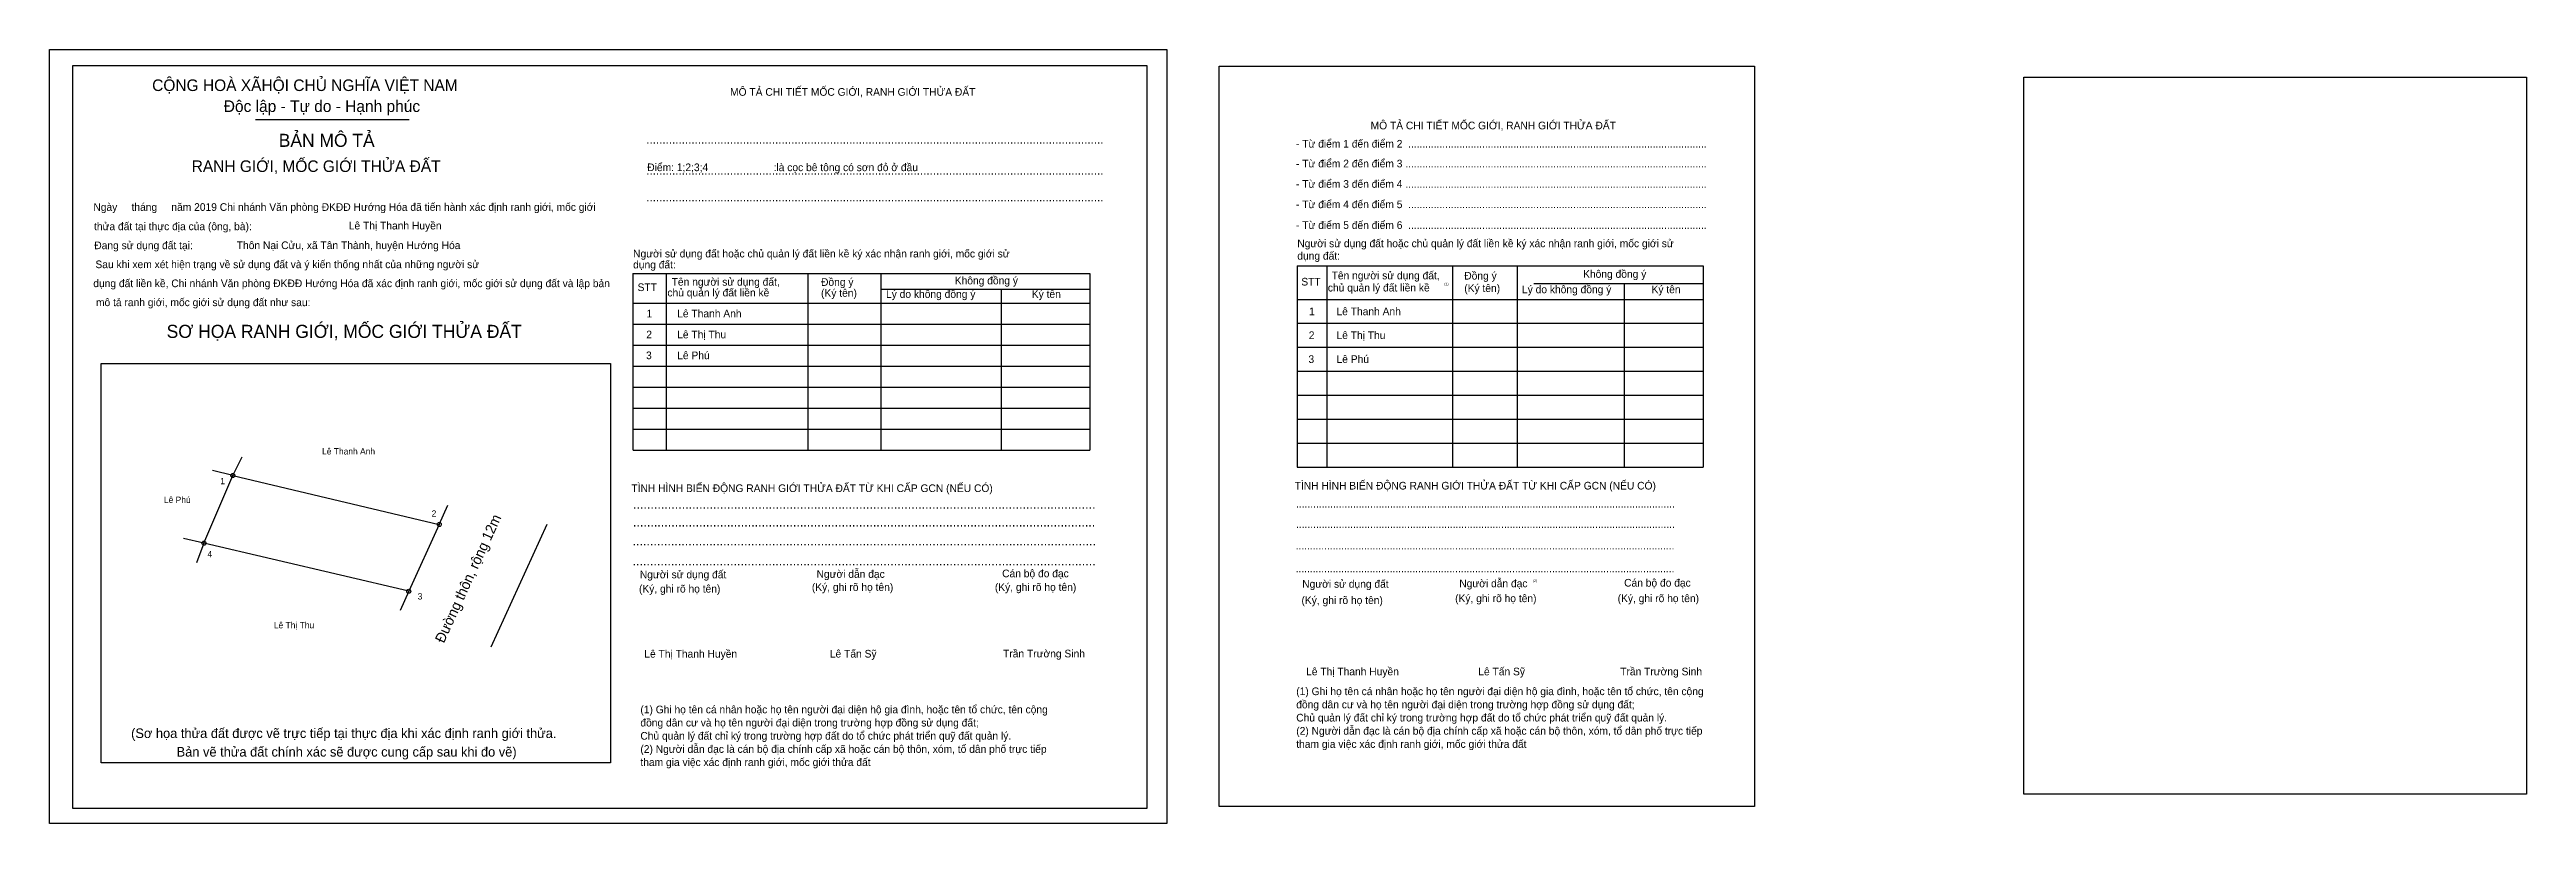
# Model space of a CAD drawing. Extents: x 129 to 540930, y 21 to 1835367.
# Drawn here: x 540627 to 540929.6, y 1835272.1 to 1835366.7 of the extents above.
import ezdxf

# ---------------------------------------------------------------- set-up
doc = ezdxf.new("R2010")
doc.units = 0
for name, color, linetype in [('bmtKhungInTrang1', 7, 'Continuous'), ('bmtKhungInTrang2', 7, 'Continuous'), ('bmtNoiDung', 7, 'Continuous'), ('bmtTemplate', 7, 'Continuous'), ('CanhThua', 7, 'Continuous'), ('Level 1', 7, 'Continuous'), ('Level 23', 7, 'Continuous'), ('MocDinhThua', 7, 'Continuous'), ('RauThua', 7, 'Continuous'), ('SoHieuDinhThua', 7, 'Continuous'), ('TenChuLanCan', 7, 'Continuous')]:
    doc.layers.add(name, color=color, linetype=linetype)

msp = doc.modelspace()

# ---------------------------------------------------------------- linework, layer by layer
at = {"layer": 'bmtKhungInTrang1'}
for points in [[(540627.01, 1835366.67), (540763.51, 1835366.67), (540763.51, 1835272.12), (540627.01, 1835272.12)], [(540629.84, 1835364.73), (540761.08, 1835364.73), (540761.08, 1835273.97), (540629.84, 1835273.97)]]:
    msp.add_lwpolyline(points, close=True, dxfattribs=at)
at = {"layer": 'bmtKhungInTrang2'}
msp.add_lwpolyline([(540769.93, 1835364.63), (540835.32, 1835364.63), (540835.32, 1835274.19), (540769.93, 1835274.19)], close=True, dxfattribs=at)
at = {"layer": 'bmtTemplate'}
for p, q in [((540652.19, 1835358.11), (540670.94, 1835358.11)), ((540783.05, 1835340.24), (540783.05, 1835315.65)), ((540798.43, 1835340.24), (540798.43, 1835315.65)), ((540806.34, 1835340.27), (540806.34, 1835315.65)), ((540829.06, 1835340.24), (540829.06, 1835315.65)), ((540702.34, 1835339.3), (540702.34, 1835317.72)), ((540719.66, 1835339.3), (540719.66, 1835317.72)), ((540728.56, 1835339.33), (540728.56, 1835317.72)), ((540728.56, 1835337.4), (540754.13, 1835337.4)), ((540754.13, 1835339.3), (540754.13, 1835317.72)), ((540808.35, 1835338.07), (540829.06, 1835338.07)), ((540698.31, 1835335.7), (540754.13, 1835335.7)), ((540779.46, 1835336.14), (540829.06, 1835336.14)), ((540698.31, 1835333.13), (540754.13, 1835333.13)), ((540779.46, 1835333.22), (540829.06, 1835333.22)), ((540698.31, 1835330.56), (540754.13, 1835330.56)), ((540698.31, 1835327.99), (540754.13, 1835327.99)), ((540779.46, 1835330.29), (540829.06, 1835330.29)), ((540698.31, 1835325.42), (540754.13, 1835325.42)), ((540779.46, 1835327.36), (540829.06, 1835327.36)), ((540698.31, 1835322.85), (540754.13, 1835322.85)), ((540779.46, 1835324.43), (540829.06, 1835324.43)), ((540698.31, 1835320.29), (540754.13, 1835320.29)), ((540779.46, 1835321.51), (540829.06, 1835321.51)), ((540698.31, 1835317.72), (540754.13, 1835317.72)), ((540779.46, 1835318.58), (540829.06, 1835318.58)), ((540779.46, 1835315.65), (540829.06, 1835315.65))]:
    msp.add_line(p, q, dxfattribs=at)
for points in [[(540629.84, 1835364.73), (540761.08, 1835364.73), (540761.08, 1835273.97), (540629.84, 1835273.97)], [(540868.23, 1835363.28), (540929.63, 1835363.28), (540929.63, 1835275.72), (540868.23, 1835275.72)], [(540633.31, 1835279.51), (540633.31, 1835328.32), (540695.54, 1835328.32), (540695.54, 1835279.51)]]:
    msp.add_lwpolyline(points, close=True, dxfattribs=at)
for points in [[(540779.43, 1835340.24), (540829.06, 1835340.24)], [(540779.43, 1835340.24), (540779.43, 1835315.65)], [(540698.27, 1835339.3), (540754.13, 1835339.3)], [(540698.27, 1835339.3), (540698.27, 1835317.72)], [(540743.27, 1835337.37), (540743.27, 1835317.72)], [(540819.4, 1835338.04), (540819.4, 1835315.65)]]:
    msp.add_lwpolyline(points, dxfattribs=at)
at = {"layer": 'CanhThua'}
for p, q in [((540645.88, 1835306.36), (540649.41, 1835314.63)), ((540649.41, 1835314.63), (540674.63, 1835308.65)), ((540674.63, 1835308.65), (540670.9, 1835300.49)), ((540670.9, 1835300.49), (540645.88, 1835306.36))]:
    msp.add_line(p, q, dxfattribs=at)
at = {"layer": 'Level 23'}
msp.add_line((540680.98, 1835293.69), (540687.8, 1835308.67), dxfattribs=at)
at = {"layer": 'MocDinhThua'}
for centre in [(540649.41, 1835314.63), (540674.63, 1835308.65), (540645.88, 1835306.36), (540670.9, 1835300.49)]:
    msp.add_circle(centre, 0.25, dxfattribs=at)
at = {"layer": 'RauThua'}
for p, q in [((540649.41, 1835314.63), (540650.55, 1835316.93)), ((540649.41, 1835314.63), (540646.91, 1835315.23)), ((540674.63, 1835308.65), (540675.69, 1835310.99)), ((540645.88, 1835306.36), (540643.38, 1835306.95)), ((540645.88, 1835306.36), (540644.96, 1835303.96)), ((540670.9, 1835300.49), (540669.84, 1835298.15))]:
    msp.add_line(p, q, dxfattribs=at)

# ---------------------------------------------------------------- texts
at = {"layer": 'bmtNoiDung'}
for s, height, p in [('Thôn Nại Cửu, xã Tân Thành, huyện Hướng Hóa', 0.9356, (540649.89, 1835342.29)), ('Lê Thị Thanh Huyền', 0.9356, (540663.57, 1835344.69)), ('1', 0.936, (540699.95, 1835333.95)), ('Lê Thanh Anh ', 0.9356, (540703.7, 1835333.95)), ('1', 0.936, (540780.89, 1835334.21)), ('Lê Thanh Anh ', 0.9356, (540784.25, 1835334.21)), ('2', 0.936, (540699.92, 1835331.39)), ('Lê Thị Thu ', 0.9356, (540703.7, 1835331.39)), ('2', 0.936, (540780.86, 1835331.3)), ('Lê Thị Thu ', 0.9356, (540784.25, 1835331.3)), ('3', 0.936, (540699.89, 1835328.84)), ('Lê Phú ', 0.936, (540703.7, 1835328.84)), ('3', 0.936, (540780.82, 1835328.38)), ('Lê Phú ', 0.936, (540784.25, 1835328.38)), ('Lê Thị Thanh Huyền', 0.9356, (540699.68, 1835292.38)), ('Lê Tấn Sỹ', 0.936, (540722.35, 1835292.39)), ('Trần Trường Sinh', 0.9356, (540743.51, 1835292.41)), ('Lê Thị Thanh Huyền', 0.9356, (540780.53, 1835290.22)), ('Lê Tấn Sỹ', 0.936, (540801.57, 1835290.22)), ('Trần Trường Sinh', 0.9356, (540818.91, 1835290.22))]:
    msp.add_text(s, height=height, dxfattribs=at).set_placement(p)
at = {"layer": 'bmtTemplate'}
for s, height, p in [('CỘNG HOÀ XÃHỘI CHỦ NGHĨA VIỆT NAM', 1.4153, (540639.55, 1835361.6)), ('MÔ TẢ CHI TIẾT MỐC GIỚI, RANH GIỚI THỬA ĐẤT', 0.9356, (540710.16, 1835361.02)), ('Độc lập - Tự do - Hạnh phúc', 1.4153, (540648.3, 1835359.04)), ('BẢN MÔ TẢ', 1.592, (540655.02, 1835354.78)), ('..............................................................................................................................................', 1.05873, (540699.92, 1835355.15)), ('- Từ điểm 1 đến điểm 2  .........................................................................................................', 0.93525, (540779.3, 1835354.69)), ('MÔ TẢ CHI TIẾT MỐC GIỚI, RANH GIỚI THỬA ĐẤT', 0.9352, (540788.42, 1835356.92)), ('RANH GIỚI, MỐC GIỚI THỬA ĐẤT', 1.4153, (540644.38, 1835351.71)), ('Điểm: 1;2;3;4                       :là cọc bê tông có sơn đỏ ở đầu', 0.9356, (540700.04, 1835351.81)), ('- Từ điểm 2 đến điểm 3 ..........................................................................................................', 0.93525, (540779.3, 1835352.27)), ('..............................................................................................................................................', 1.05873, (540699.92, 1835351.38)), ('- Từ điểm 3 đến điểm 4 ..........................................................................................................', 0.93525, (540779.3, 1835349.78)), ('Ngày     tháng     năm 2019 Chi nhánh Văn phòng ĐKĐĐ Hướng Hóa đã tiến hành xác định ranh giới, mốc giới ', 0.9356, (540632.37, 1835346.96)), ('..............................................................................................................................................', 1.05873, (540699.92, 1835348.11)), ('- Từ điểm 4 đến điểm 5  .........................................................................................................', 0.93525, (540779.3, 1835347.29)), ('thửa đất tại thực địa của (ông, bà):', 0.9356, (540632.45, 1835344.6)), ('Đang sử dụng đất tại:', 0.9356, (540632.48, 1835342.28)), ('- Từ điểm 5 đến điểm 6  .........................................................................................................', 0.93525, (540779.3, 1835344.75)), ('Người sử dụng đất hoặc chủ quản lý đất liền kề ký xác nhận ranh giới, mốc giới sử', 0.9352, (540779.46, 1835342.52)), ('Sau khi xem xét hiện trạng về sử dụng đất và ý kiến thống nhất của những người sử ', 0.9356, (540632.62, 1835339.96)), ('dụng đất:', 0.936, (540698.31, 1835339.93)), ('Người sử dụng đất hoặc chủ quản lý đất liền kề ký xác nhận ranh giới, mốc giới sử', 0.9356, (540698.31, 1835341.27)), ('dụng đất:', 0.935, (540779.46, 1835341)), ('dụng đất liền kề, Chi nhánh Văn phòng ĐKĐĐ Hướng Hóa đã xác định ranh giới, mốc giới sử dụng đất và lập bản', 0.9356, (540632.36, 1835337.64)), ('STT', 0.936, (540698.86, 1835337.16)), ('chủ quản lý đất liền kề', 0.9356, (540702.5, 1835336.51)), ('Tên người sử dụng đất,', 0.9356, (540703.02, 1835337.82)), ('Đồng ý', 0.936, (540721.27, 1835337.8)), ('(Ký tên)', 0.936, (540721.27, 1835336.46)), ('Lý do không đồng ý', 0.9356, (540729.21, 1835336.33)), ('Không đồng ý', 0.9356, (540737.61, 1835337.98)), ('Ký tên', 0.936, (540747.02, 1835336.33)), ('STT', 0.935, (540779.95, 1835337.84)), ('chủ quản lý đất liền kề', 0.9352, (540783.19, 1835337.11)), ('Tên người sử dụng đất,', 0.9352, (540783.65, 1835338.6)), ('(1)', 0.312, (540797.42, 1835337.87)), ('Đồng ý', 0.935, (540799.86, 1835338.57)), ('(Ký tên)', 0.935, (540799.86, 1835337.05)), ('Lý do không đồng ý', 0.9352, (540806.91, 1835336.9)), ('Không đồng ý', 0.9352, (540814.38, 1835338.78)), ('Ký tên', 0.935, (540822.74, 1835336.9)), ('mô tả ranh giới, mốc giới sử dụng đất như sau:', 0.9356, (540632.69, 1835335.32)), ('SƠ HỌA RANH GIỚI, MỐC GIỚI THỬA ĐẤT', 1.5971, (540641.32, 1835331.44)), ('TÌNH HÌNH BIẾN ĐỘNG RANH GIỚI THỬA ĐẤT TỪ KHI CẤP GCN (NẾU CÓ)', 0.9356, (540698.1, 1835312.61)), ('TÌNH HÌNH BIẾN ĐỘNG RANH GIỚI THỬA ĐẤT TỪ KHI CẤP GCN (NẾU CÓ)', 0.9352, (540779.14, 1835312.92)), ('.....................................................................................................................................', 1.14361, (540698.3, 1835310.58)), ('.....................................................................................................................................', 0.93665, (540779.3, 1835310.72)), ('.....................................................................................................................................', 1.14301, (540698.3, 1835308.39)), ('.....................................................................................................................................', 0.93665, (540779.3, 1835308.23)), ('.....................................................................................................................................', 1.1459, (540698.24, 1835306.08)), ('.....................................................................................................................................', 1.1453, (540698.24, 1835303.64)), ('.....................................................................................................................................', 0.93665, (540779.25, 1835305.6)), ('(Ký, ghi rõ họ tên)', 0.9356, (540699.03, 1835300.33)), ('Người sử dụng đất', 0.9356, (540699.13, 1835302.07)), ('(Ký, ghi rõ họ tên)', 0.9356, (540720.15, 1835300.53)), ('Người dẫn đạc', 0.9356, (540720.72, 1835302.13)), ('(Ký, ghi rõ họ tên)', 0.9356, (540742.51, 1835300.53)), ('Cán bộ đo đạc', 0.9356, (540743.4, 1835302.2)), ('.....................................................................................................................................', 0.93665, (540779.25, 1835302.82)), ('Người sử dụng đất', 0.9352, (540780.06, 1835300.92)), ('Người dẫn đạc', 0.9352, (540799.25, 1835300.98)), ('(2)', 0.312, (540808.23, 1835301.62)), ('Cán bộ đo đạc', 0.9352, (540819.39, 1835301.06)), ('(Ký, ghi rõ họ tên)', 0.9352, (540779.97, 1835298.93)), ('(Ký, ghi rõ họ tên)', 0.9352, (540798.74, 1835299.16)), ('(Ký, ghi rõ họ tên)', 0.9352, (540818.6, 1835299.16)), ('(1) Ghi họ tên cá nhân hoặc họ tên người đại diện hộ gia đình, hoặc tên tổ chức, tên cộng', 0.9352, (540779.33, 1835287.8)), ('(1) Ghi họ tên cá nhân hoặc họ tên người đại diện hộ gia đình, hoặc tên tổ chức, tên cộng', 0.9352, (540699.2, 1835285.58)), ('đồng dân cư và họ tên người đại diện trong trường hợp đồng sử dụng đất;', 0.9352, (540779.33, 1835286.19)), ('Chủ quản lý đất chỉ ký trong trường hợp đất do tổ chức phát triển quỹ đất quản lý.', 0.9352, (540779.33, 1835284.58)), ('(Sơ họa thửa đất được vẽ trực tiếp tại thực địa khi xác định ranh giới thửa.', 1.1717, (540636.98, 1835282.56)), ('đồng dân cư và họ tên người đại diện trong trường hợp đồng sử dụng đất;', 0.9352, (540699.2, 1835283.97)), ('Chủ quản lý đất chỉ ký trong trường hợp đất do tổ chức phát triển quỹ đất quản lý.', 0.9352, (540699.2, 1835282.36)), ('(2) Người dẫn đạc là cán bộ địa chính cấp xã hoặc cán bộ thôn, xóm, tổ dân phố trực tiếp', 0.9352, (540779.33, 1835282.97)), ('Bản vẽ thửa đất chính xác sẽ được cung cấp sau khi đo vẽ)', 1.1717, (540642.54, 1835280.29)), ('tham gia việc xác định ranh giới, mốc giới thửa đất', 0.9352, (540699.2, 1835279.14)), ('(2) Người dẫn đạc là cán bộ địa chính cấp xã hoặc cán bộ thôn, xóm, tổ dân phố trực tiếp', 0.9352, (540699.2, 1835280.75)), ('tham gia việc xác định ranh giới, mốc giới thửa đất', 0.9352, (540779.33, 1835281.36))]:
    msp.add_text(s, height=height, dxfattribs=at).set_placement(p)
at = {"layer": 'Level 1'}
msp.add_text('Đường thôn, rộng 12m', height=1.25, rotation=65.4613, dxfattribs=at).set_placement((540675.19, 1835294.07))
at = {"layer": 'SoHieuDinhThua'}
for s, p in [('1', (540647.87, 1835313.57)), ('2', (540673.7, 1835309.61)), ('4', (540646.31, 1835304.65)), ('3', (540671.99, 1835299.48))]:
    msp.add_text(s, height=0.771, dxfattribs=at).set_placement(p)
at = {"layer": 'TenChuLanCan'}
for s, height, p in [('Lê Thanh Anh', 0.7707, (540660.31, 1835317.2)), ('Lê Phú', 0.771, (540640.99, 1835311.27)), ('Lê Thị Thu', 0.771, (540654.42, 1835295.96))]:
    msp.add_text(s, height=height, dxfattribs=at).set_placement(p)

doc.saveas('drawing.dxf')
